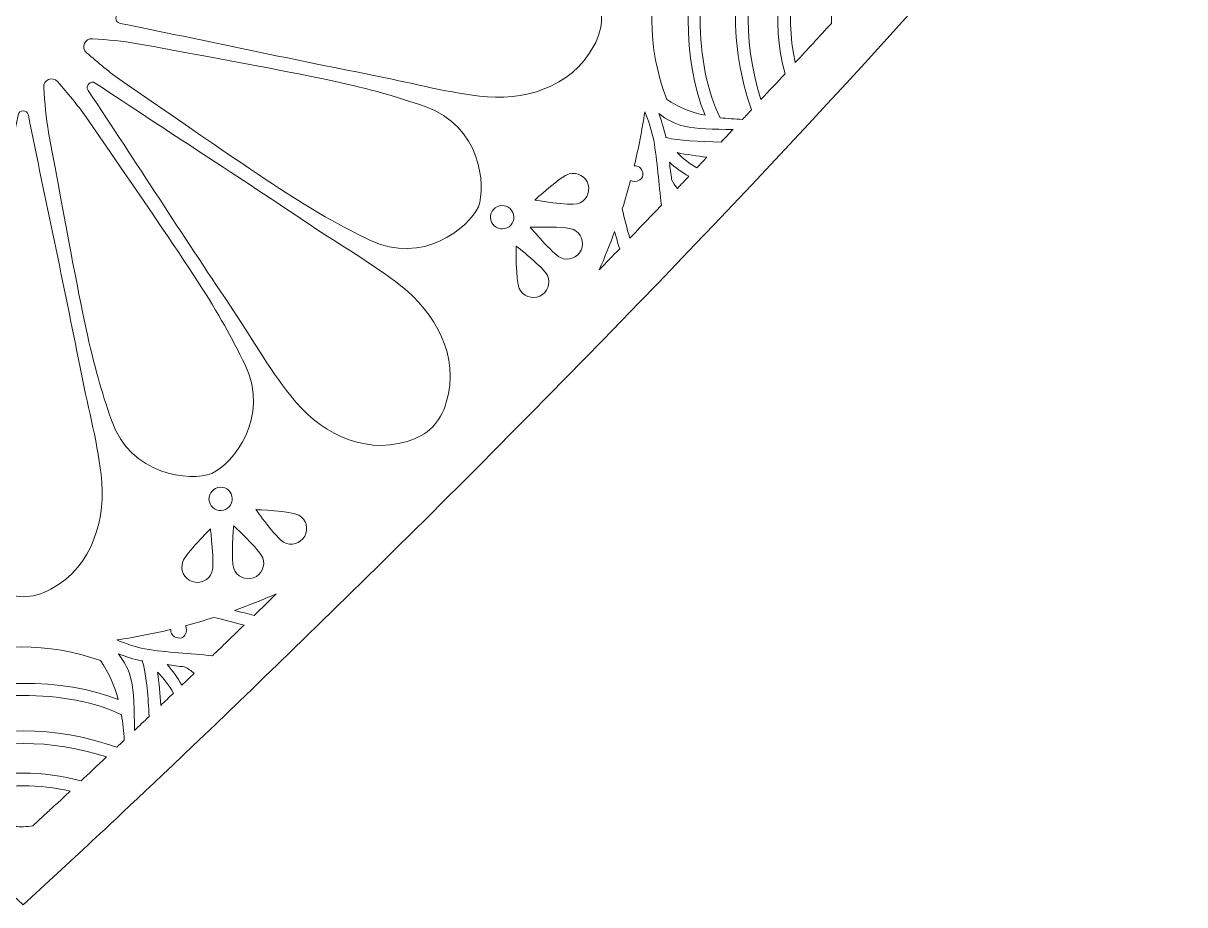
# Model space of a CAD drawing. Extents: x 49 to 10099, y -910 to -90.
# Drawn here: x 8508 to 8959.1, y -908.2 to -565.9 of the extents above; entities that cross this region are included whole.
import ezdxf

# ---------------------------------------------------------------- set-up
doc = ezdxf.new("R2010")
doc.units = 0
doc.header["$MEASUREMENT"] = 0
doc.layers.add('Layer 1', color=7, linetype='Continuous')

msp = doc.modelspace()

# ---------------------------------------------------------------- linework, layer by layer
at = {"layer": 'Layer 1', "lineweight": 0}
for points, knots in [([(8931.48, -226.33), (8913.85, -186.9), (8886.75, -153.49), (8853.11, -129.71), (8818.04, -104.91), (8777.53, -91.8), (8735.95, -91.8), (8688.05, -91.8), (8640.03, -109.39), (8597.06, -142.66), (8564.36, -167.98), (8534.49, -202.19), (8508, -244.61), (8481.52, -202.2), (8451.66, -168), (8418.95, -142.67), (8375.98, -109.4), (8327.95, -91.81), (8280.04, -91.8), (8238.47, -91.8), (8197.96, -104.91), (8162.9, -129.69), (8129.25, -153.47), (8102.15, -186.88), (8084.52, -226.31), (8063.14, -274.13), (8056.87, -327.84), (8066.41, -381.63), (8076.97, -441.15), (8105.77, -497.53), (8152, -549.22), (8305.89, -721.22), (8482.96, -885.08), (8484.74, -886.72), (8484.74, -886.72), (8508.01, -908.2), (8508.01, -908.2), (8508.01, -908.2), (8531.28, -886.71), (8531.28, -886.71), (8533.05, -885.08), (8710.13, -721.22), (8864.01, -549.22), (8910.24, -497.54), (8939.03, -441.16), (8949.59, -381.65), (8959.12, -327.86), (8952.86, -274.15), (8931.48, -226.33)], [0, 0, 0, 0, 1, 1, 1, 2, 2, 2, 3, 3, 3, 4, 4, 4, 5, 5, 5, 6, 6, 6, 7, 7, 7, 8, 8, 8, 9, 9, 9, 10, 10, 10, 11, 11, 11, 12, 12, 12, 13, 13, 13, 14, 14, 14, 15, 15, 15, 16, 16, 16, 16]), ([(8817.36, -523.58), (8817.47, -523.41), (8817.49, -523.25), (8817.55, -523.09), (8823.23, -522.33), (8828.66, -520.82), (8833.01, -517.94), (8832.18, -520.3), (8831.27, -522.67), (8830.16, -525.07), (8826.25, -533.56), (8817.73, -546.66), (8820.82, -556.91), (8821.75, -559.97), (8821.95, -562.98), (8821.88, -565.97), (8817.21, -571.08), (8812.53, -576.17), (8807.85, -581.24), (8803.51, -561.7), (8806.68, -540.11), (8817.36, -523.58)], [0, 0, 0, 0, 1, 1, 1, 2, 2, 2, 3, 3, 3, 4, 4, 4, 5, 5, 5, 6, 6, 6, 7, 7, 7, 7]), ([(8757.42, -533.98), (8762.1, -530.68), (8767.16, -528.55), (8772.54, -527.13), (8764.02, -547.92), (8764.12, -581.24), (8772.87, -601.69), (8767.59, -600.58), (8762.57, -598.7), (8757.94, -595.49), (8750.32, -575.41), (8750.17, -554.13), (8757.42, -533.98)], [0, 0, 0, 0, 1, 1, 1, 2, 2, 2, 3, 3, 3, 4, 4, 4, 4]), ([(8787.35, -603.28), (8784.41, -603.14), (8781.51, -602.95), (8778.66, -602.61), (8768.44, -582.74), (8768.37, -545.99), (8778.43, -525.86), (8782.84, -525.12), (8787.45, -524.72), (8792.23, -524.47), (8782.64, -549.51), (8782.17, -574.54), (8790.8, -599.59), (8789.65, -600.82), (8788.5, -602.05), (8787.35, -603.28)], [0, 0, 0, 0, 1, 1, 1, 2, 2, 2, 3, 3, 3, 4, 4, 4, 5, 5, 5, 5]), ([(8794.53, -595.59), (8787.07, -571.88), (8788.03, -547.87), (8797.42, -524.24), (8798.85, -524.19), (8800.3, -524.14), (8801.75, -524.1), (8804.85, -524.01), (8808.24, -523.91), (8811.68, -523.68), (8800.93, -541.94), (8798.34, -564.97), (8803.87, -585.54), (8800.76, -588.9), (8797.64, -592.25), (8794.53, -595.59)], [0, 0, 0, 0, 1, 1, 1, 2, 2, 2, 3, 3, 3, 4, 4, 4, 5, 5, 5, 5]), ([(8685.16, -594.25), (8671.17, -592.54), (8657.43, -588.76), (8643.55, -586.06), (8611.02, -579.73), (8578.48, -572.57), (8545.6, -565.99), (8544.51, -565.77), (8543.96, -564.88), (8543.96, -564), (8543.96, -563.11), (8544.51, -562.22), (8545.6, -562), (8578.48, -555.43), (8611.02, -548.26), (8643.55, -541.93), (8657.43, -539.23), (8671.17, -535.45), (8685.16, -533.74), (8701.81, -531.7), (8720.74, -536.71), (8729.64, -553.25), (8731.63, -556.95), (8732.63, -560.47), (8732.63, -564), (8732.63, -567.52), (8731.63, -571.04), (8729.64, -574.74), (8720.74, -591.28), (8701.81, -596.29), (8685.16, -594.25)], [0, 0, 0, 0, 1, 1, 1, 2, 2, 2, 3, 3, 3, 4, 4, 4, 5, 5, 5, 6, 6, 6, 7, 7, 7, 8, 8, 8, 9, 9, 9, 10, 10, 10, 10]), ([(8642.6, -650.13), (8620.56, -639.42), (8610.09, -632.32), (8546.39, -588.41), (8541.53, -585.06), (8537.12, -581.2), (8532.64, -577.39), (8531.5, -576.42), (8531.31, -574.99), (8531.78, -573.85), (8532.26, -572.7), (8533.4, -571.82), (8534.9, -571.95), (8540.75, -572.42), (8546.6, -572.81), (8552.41, -573.87), (8628.51, -587.87), (8640.93, -590.25), (8664.08, -598.26), (8685.59, -605.71), (8687.88, -628.86), (8684.77, -637.22), (8681.06, -645.32), (8663.07, -660.08), (8642.6, -650.13)], [0, 0, 0, 0, 1, 1, 1, 2, 2, 2, 3, 3, 3, 4, 4, 4, 5, 5, 5, 6, 6, 6, 7, 7, 7, 8, 8, 8, 8]), ([(8581.22, -740.77), (8572.86, -743.87), (8549.71, -741.59), (8542.27, -720.08), (8534.26, -696.92), (8531.88, -684.5), (8517.88, -608.41), (8516.81, -602.6), (8516.43, -596.75), (8515.95, -590.89), (8515.83, -589.39), (8516.7, -588.26), (8517.85, -587.78), (8519, -587.3), (8520.42, -587.49), (8521.4, -588.64), (8525.2, -593.11), (8529.07, -597.52), (8532.42, -602.38), (8576.33, -666.09), (8583.43, -676.56), (8594.14, -698.59), (8604.08, -719.07), (8589.33, -737.05), (8581.22, -740.77)], [0, 0, 0, 0, 1, 1, 1, 2, 2, 2, 3, 3, 3, 4, 4, 4, 5, 5, 5, 6, 6, 6, 7, 7, 7, 8, 8, 8, 8]), ([(8611.88, -710.66), (8603.19, -699.56), (8596.16, -687.17), (8588.25, -675.44), (8569.72, -647.97), (8551.78, -619.89), (8533.18, -592), (8532.56, -591.07), (8532.8, -590.05), (8533.43, -589.42), (8534.06, -588.8), (8535.07, -588.55), (8536, -589.17), (8563.9, -607.77), (8591.97, -625.72), (8619.45, -644.24), (8631.17, -652.15), (8643.56, -659.19), (8654.67, -667.87), (8667.88, -678.21), (8677.73, -695.13), (8672.32, -713.12), (8671.12, -717.14), (8669.32, -720.34), (8666.83, -722.83), (8664.34, -725.32), (8661.15, -727.11), (8657.13, -728.32), (8639.14, -733.72), (8622.21, -723.87), (8611.88, -710.66)], [0, 0, 0, 0, 1, 1, 1, 2, 2, 2, 3, 3, 3, 4, 4, 4, 5, 5, 5, 6, 6, 6, 7, 7, 7, 8, 8, 8, 9, 9, 9, 10, 10, 10, 10]), ([(8530.06, -699.54), (8532.76, -713.43), (8536.55, -727.16), (8538.26, -741.16), (8540.29, -757.8), (8535.29, -776.74), (8518.75, -785.64), (8515.05, -787.63), (8511.52, -788.62), (8508, -788.62), (8504.48, -788.62), (8500.95, -787.63), (8497.25, -785.64), (8480.71, -776.74), (8475.71, -757.8), (8477.74, -741.16), (8479.45, -727.16), (8483.24, -713.43), (8485.94, -699.54), (8492.27, -667.02), (8499.43, -634.48), (8506, -601.6), (8506.22, -600.5), (8507.11, -599.96), (8508, -599.96), (8508.89, -599.96), (8509.78, -600.5), (8510, -601.6), (8516.57, -634.48), (8523.73, -667.02), (8530.06, -699.54)], [0, 0, 0, 0, 1, 1, 1, 2, 2, 2, 3, 3, 3, 4, 4, 4, 5, 5, 5, 6, 6, 6, 7, 7, 7, 8, 8, 8, 9, 9, 9, 10, 10, 10, 10]), ([(8743.57, -649.41), (8742.44, -645.64), (8741.49, -641.83), (8740.66, -638.02), (8741.81, -634.37), (8742.89, -630.69), (8743.88, -626.98), (8744.82, -627.54), (8746.12, -627.64), (8747.51, -626.79), (8748.48, -626.2), (8748.85, -625.15), (8748.62, -624.06), (8748.18, -621.98), (8746.71, -621.2), (8745.32, -621.27), (8746.98, -614.39), (8748.34, -607.4), (8749.4, -600.31), (8750.85, -603.82), (8752.04, -607.45), (8752.86, -611.27), (8754.27, -619.69), (8754.89, -628.18), (8755.84, -636.59), (8751.74, -640.89), (8747.65, -645.16), (8743.57, -649.41)], [0, 0, 0, 0, 1, 1, 1, 2, 2, 2, 3, 3, 3, 4, 4, 4, 5, 5, 5, 6, 6, 6, 7, 7, 7, 8, 8, 8, 9, 9, 9, 9]), ([(8757.82, -610.36), (8757.74, -610.34), (8757.66, -610.36), (8757.58, -610.35), (8757.56, -610.22), (8757.54, -610.1), (8757.52, -609.98), (8756.86, -606.87), (8755.9, -603.89), (8754.82, -600.97), (8757.77, -603.28), (8761.03, -605.07), (8764.8, -605.96), (8769.29, -607.02), (8776.08, -607.14), (8783.72, -607.15), (8782.17, -608.8), (8780.62, -610.45), (8779.07, -612.1), (8770.3, -611.74), (8762.47, -611.52), (8757.82, -610.36)], [0, 0, 0, 0, 1, 1, 1, 2, 2, 2, 3, 3, 3, 4, 4, 4, 5, 5, 5, 6, 6, 6, 7, 7, 7, 7]), ([(8762.01, -616.17), (8765.84, -616.93), (8769.68, -617.51), (8773.54, -617.96), (8772.23, -619.34), (8770.92, -620.73), (8769.62, -622.11), (8766.83, -620.46), (8764.24, -618.56), (8762.01, -616.17)], [0, 0, 0, 0, 1, 1, 1, 2, 2, 2, 3, 3, 3, 3]), ([(8762.05, -630.08), (8761.2, -629.04), (8760.45, -627.9), (8759.84, -626.64), (8759.56, -624.39), (8759.27, -622.13), (8758.97, -619.86), (8761.26, -622.01), (8763.83, -623.75), (8766.52, -625.37), (8765.03, -626.94), (8763.54, -628.51), (8762.05, -630.08)], [0, 0, 0, 0, 1, 1, 1, 2, 2, 2, 3, 3, 3, 4, 4, 4, 4]), ([(8723.22, -636.04), (8720.01, -636.91), (8706.67, -634.6), (8706.67, -634.6), (8706.67, -634.6), (8716.84, -625.3), (8720.05, -624.42), (8723.26, -623.55), (8726.56, -625.44), (8727.44, -628.65), (8728.31, -631.85), (8726.42, -635.16), (8723.22, -636.04)], [0, 0, 0, 0, 1, 1, 1, 2, 2, 2, 3, 3, 3, 4, 4, 4, 4]), ([(8696.68, -644.92), (8694.66, -646.39), (8691.82, -645.94), (8690.35, -643.91), (8688.88, -641.89), (8689.34, -639.05), (8691.36, -637.58), (8693.39, -636.11), (8696.22, -636.56), (8697.69, -638.59), (8699.16, -640.61), (8698.71, -643.45), (8696.68, -644.92)], [0, 0, 0, 0, 1, 1, 1, 2, 2, 2, 3, 3, 3, 4, 4, 4, 4]), ([(8704.95, -645.16), (8704.95, -645.16), (8718.72, -644.63), (8721.73, -646.03), (8724.75, -647.44), (8726.05, -651.02), (8724.65, -654.03), (8723.24, -657.04), (8719.66, -658.35), (8716.65, -656.94), (8713.64, -655.54), (8704.95, -645.16), (8704.95, -645.16)], [0, 0, 0, 0, 1, 1, 1, 2, 2, 2, 3, 3, 3, 4, 4, 4, 4]), ([(8731.73, -661.68), (8733.87, -656.79), (8735.87, -651.82), (8737.69, -646.77), (8738.27, -649.02), (8738.93, -651.26), (8739.66, -653.47), (8737.01, -656.22), (8734.37, -658.95), (8731.73, -661.68)], [0, 0, 0, 0, 1, 1, 1, 2, 2, 2, 3, 3, 3, 3]), ([(8708.64, -671.87), (8705.62, -673.26), (8702.05, -671.93), (8700.66, -668.91), (8699.28, -665.89), (8699.39, -652.35), (8699.39, -652.35), (8699.39, -652.35), (8710.22, -660.87), (8711.6, -663.89), (8712.99, -666.92), (8711.66, -670.49), (8708.64, -671.87)], [0, 0, 0, 0, 1, 1, 1, 2, 2, 2, 3, 3, 3, 4, 4, 4, 4]), ([(8580.2, -749.94), (8580.57, -747.46), (8582.88, -745.76), (8585.36, -746.14), (8587.83, -746.52), (8589.53, -748.83), (8589.15, -751.3), (8588.78, -753.78), (8586.46, -755.47), (8583.99, -755.1), (8581.52, -754.72), (8579.82, -752.41), (8580.2, -749.94)], [0, 0, 0, 0, 1, 1, 1, 2, 2, 2, 3, 3, 3, 4, 4, 4, 4]), ([(8598.35, -754.77), (8598.35, -754.77), (8612.12, -755.3), (8615.02, -756.93), (8617.91, -758.56), (8618.94, -762.23), (8617.31, -765.13), (8615.68, -768.02), (8612.01, -769.05), (8609.11, -767.42), (8606.22, -765.79), (8598.35, -754.77), (8598.35, -754.77)], [0, 0, 0, 0, 1, 1, 1, 2, 2, 2, 3, 3, 3, 4, 4, 4, 4]), ([(8581.28, -779.08), (8580.14, -782.21), (8576.69, -783.82), (8573.56, -782.68), (8570.44, -781.54), (8568.83, -778.09), (8569.97, -774.97), (8571.1, -771.84), (8580.69, -762.29), (8580.69, -762.29), (8580.69, -762.29), (8582.41, -775.96), (8581.28, -779.08)], [0, 0, 0, 0, 1, 1, 1, 2, 2, 2, 3, 3, 3, 4, 4, 4, 4]), ([(8589.71, -761.08), (8589.71, -761.08), (8599.88, -770.38), (8601.03, -773.49), (8602.19, -776.61), (8600.6, -780.07), (8597.49, -781.23), (8594.37, -782.39), (8590.91, -780.8), (8589.75, -777.69), (8588.59, -774.57), (8589.71, -761.08), (8589.71, -761.08)], [0, 0, 0, 0, 1, 1, 1, 2, 2, 2, 3, 3, 3, 4, 4, 4, 4]), ([(8597.69, -795.84), (8595.37, -795.22), (8592.72, -794.58), (8590.01, -793.96), (8595.54, -791.99), (8600.96, -789.82), (8606.29, -787.47), (8603.37, -790.32), (8600.51, -793.11), (8597.69, -795.84)], [0, 0, 0, 0, 1, 1, 1, 2, 2, 2, 3, 3, 3, 3]), ([(8581.46, -811.55), (8572.75, -810.55), (8563.88, -810.3), (8555.27, -808.85), (8551.46, -808.04), (8547.83, -806.85), (8544.31, -805.39), (8551.4, -804.34), (8558.4, -802.97), (8565.28, -801.32), (8565.2, -802.71), (8565.99, -804.18), (8568.06, -804.62), (8569.15, -804.85), (8570.2, -804.48), (8570.79, -803.51), (8571.65, -802.11), (8571.55, -800.82), (8570.98, -799.87), (8574.7, -798.88), (8578.38, -797.81), (8582.02, -796.65), (8585.95, -797.52), (8589.88, -798.49), (8593.75, -799.67), (8589.52, -803.77), (8585.42, -807.73), (8581.46, -811.55)], [0, 0, 0, 0, 1, 1, 1, 2, 2, 2, 3, 3, 3, 4, 4, 4, 5, 5, 5, 6, 6, 6, 7, 7, 7, 8, 8, 8, 9, 9, 9, 9]), ([(8476.5, -813.93), (8496.59, -806.31), (8517.86, -806.16), (8538.01, -813.42), (8541.31, -818.09), (8543.45, -823.15), (8544.86, -828.54), (8524.08, -820.02), (8490.75, -820.11), (8470.3, -828.86), (8471.41, -823.59), (8473.29, -818.57), (8476.5, -813.93)], [0, 0, 0, 0, 1, 1, 1, 2, 2, 2, 3, 3, 3, 4, 4, 4, 4]), ([(8549.96, -820.8), (8549.07, -817.02), (8547.29, -813.77), (8544.98, -810.82), (8547.9, -811.9), (8550.87, -812.86), (8553.99, -813.52), (8554.11, -813.54), (8554.23, -813.55), (8554.35, -813.57), (8554.36, -813.66), (8554.34, -813.73), (8554.36, -813.82), (8556, -820.36), (8556.51, -827.64), (8556.92, -835.08), (8554.93, -836.97), (8553.02, -838.79), (8551.17, -840.55), (8551.15, -832.57), (8551.06, -825.45), (8549.96, -820.8)], [0, 0, 0, 0, 1, 1, 1, 2, 2, 2, 3, 3, 3, 4, 4, 4, 5, 5, 5, 6, 6, 6, 7, 7, 7, 7]), ([(8563.88, -814.97), (8566.14, -815.27), (8568.4, -815.56), (8570.64, -815.84), (8572.04, -816.51), (8573.29, -817.35), (8574.42, -818.32), (8572.81, -819.88), (8571.22, -821.4), (8569.66, -822.89), (8567.97, -820.06), (8566.14, -817.36), (8563.88, -814.97)], [0, 0, 0, 0, 1, 1, 1, 2, 2, 2, 3, 3, 3, 4, 4, 4, 4]), ([(8560.11, -817.94), (8562.65, -820.3), (8564.66, -823.06), (8566.38, -826.04), (8564.68, -827.67), (8563.02, -829.25), (8561.4, -830.8), (8561.15, -826.48), (8560.8, -822.17), (8560.11, -817.94)], [0, 0, 0, 0, 1, 1, 1, 2, 2, 2, 3, 3, 3, 3]), ([(8544.32, -847.05), (8520.11, -838.53), (8495.9, -838.54), (8471.69, -847.05), (8470.71, -846.12), (8469.71, -845.17), (8468.68, -844.19), (8468.81, -840.97), (8469.02, -837.78), (8469.39, -834.65), (8489.25, -824.44), (8526, -824.36), (8546.13, -834.42), (8546.67, -837.6), (8547.02, -840.88), (8547.27, -844.25), (8546.27, -845.2), (8545.28, -846.14), (8544.32, -847.05)], [0, 0, 0, 0, 1, 1, 1, 2, 2, 2, 3, 3, 3, 4, 4, 4, 5, 5, 5, 6, 6, 6, 6]), ([(8485.56, -860.13), (8482.69, -857.43), (8479.37, -854.3), (8475.63, -850.77), (8497.13, -843.84), (8518.88, -843.84), (8540.38, -850.77), (8536.64, -854.31), (8533.32, -857.43), (8530.45, -860.13), (8515.91, -856.03), (8500.1, -856.03), (8485.56, -860.13)], [0, 0, 0, 0, 1, 1, 1, 2, 2, 2, 3, 3, 3, 4, 4, 4, 4]), ([(8517.71, -872.02), (8517.71, -872.02), (8511.7, -877.57), (8511.7, -877.57), (8509.31, -877.93), (8506.95, -877.94), (8504.6, -877.83), (8504.6, -877.83), (8498.3, -872.02), (8498.3, -872.02), (8498.08, -871.82), (8495.11, -869.07), (8489.78, -864.09), (8501.67, -861.29), (8514.35, -861.27), (8526.24, -864.07), (8520.91, -869.07), (8517.93, -871.82), (8517.71, -872.02)], [0, 0, 0, 0, 1, 1, 1, 2, 2, 2, 3, 3, 3, 4, 4, 4, 5, 5, 5, 6, 6, 6, 6])]:
    msp.add_open_spline(points, degree=3, knots=knots, dxfattribs=at)

doc.saveas('drawing.dxf')
